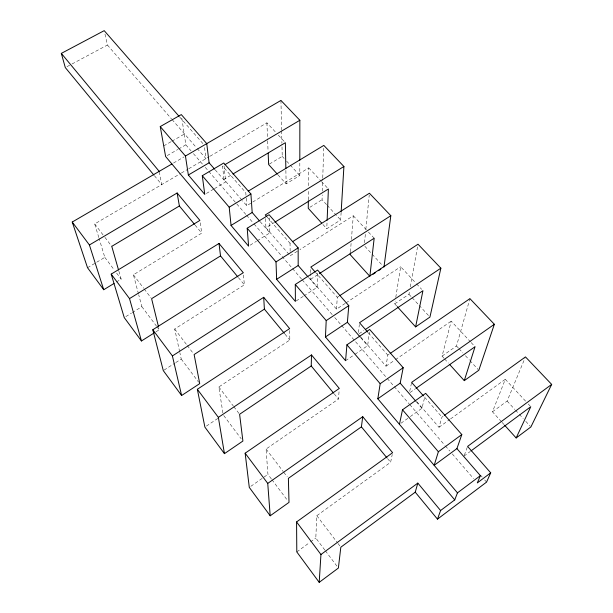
<?xml version="1.0" encoding="UTF-8"?>
<svg xmlns="http://www.w3.org/2000/svg" width="613" height="613" viewBox="0 0 613 613"><rect width="100%" height="100%" fill="white"/><g stroke="black" fill="none" stroke-linecap="round" stroke-linejoin="round"><path stroke-width="0.46" stroke-dasharray="3.06 2.3" d="M278.011 174.881L286.133 183.854L299.811 175.502L299.818 161.219M308.362 199.838L308.485 190.436M308.546 185.739L308.776 167.885L246.771 205.677L242.457 200.704M345.234 303.389L336.522 309.144L310.615 279.275L310.714 273.636M310.737 272.693L310.799 268.931M303.925 295.91L317.105 287.351L317.549 271.896M326.545 204.596L322.055 199.708L322.208 194.942M322.331 191.133L322.729 178.751M322.76 177.793L323.718 148.269M341.135 212.32L340.667 219.96L326.775 228.756L327.081 221.178M324.836 550.037L315.81 538.03L316.821 515.694L390.619 462.286L392.251 454.455M336.522 309.144L337.273 297.297L315.871 272.816M271.352 478.906L267.942 474.362L266.073 449.038L338.476 399.025L339.096 391.094M350.444 251.805L351.111 243.269M351.41 239.476L353.28 215.761L299.918 249.606M364.513 242.74L365.363 234.174M365.831 229.415L369.225 195.141M358.498 332.491L359.325 324.507M355.042 354.26L367.67 345.671L369.332 332.169M396.642 305.933L394.741 303.833L395.186 301.052M395.776 297.343L400.672 266.739L415.936 283.168M360.773 337.096L386.006 366.191L387.807 355.111L389.37 354.03M394.741 303.833L408.971 294.271L409.637 290.562M410.312 286.853L418.012 244.212M409.706 391.286L411.637 382.374M410.312 416.579L421.959 408.273L425.016 395.99M443.973 358.214L442.065 356.115L451.229 321.135L470.523 341.893M442.065 356.115L456.509 346L469.918 298.646M416.74 401.615L438.992 427.276L441.996 417.101L443.536 415.989M464.332 455.221L467.596 446.394M501.426 421.69L492.461 411.79L505.296 379.294L525.686 401.231M492.461 411.79L507.12 401.063L525.103 357.8M464.003 456.103L470.14 451.566M296.799 551.922L309.726 542.474M310.484 541.923L315.81 538.03M438.992 427.276L449.789 419.468M450.555 418.909L505.296 379.294M400.994 423.231L409.538 417.139M410.105 392.512L415.576 388.65M250.84 486.316L263.276 477.619M264.05 477.075L267.942 474.362M386.006 366.191L394.649 360.222M395.439 359.678L451.229 321.135M345.563 360.697L354.253 354.797M359.095 333.733L363.823 330.545M206.412 426.081L217.845 418.411M222.894 412.97L218.818 386.964L289.842 340.008L289.681 330.507M346.031 302.86L400.672 266.739M337.273 297.297L338.866 296.248M296.179 300.952L303.151 296.416M310.615 279.275L318.66 274.08M164.069 370.114L174.996 363.065M175.778 362.567L181.241 359.042L179.854 352.674M179.655 351.762L174.697 329.012L244.365 284.83L243.284 272.716M290.21 255.759L299.106 250.119M155.993 331.794L159.227 329.756L158.775 327.924M290.148 251.292L290.033 243.261L291.658 242.235M309.879 207.286L322.055 199.708M250.158 245.169L256.472 241.246M257.261 240.756L269.881 232.894L269.161 216.642M288.968 254.318L265.919 227.752L274.034 222.718M125.849 316.599L131.45 313.12M132.255 312.622L141.864 306.661L138.722 294.822M116.401 282.011L121.152 279.114L118.807 270.923M138.484 293.911L133.412 274.785L201.746 233.132L200.022 221.324M87.529 267.728L104.808 257.376L99.076 238.396M269.436 164.046L282.225 156.369L281.942 144.047M241.844 199.991L223.952 179.371L232.143 174.483M206.389 193.463L213.623 189.133M214.427 188.651L225.684 181.923L224.036 165.847M98.8 237.492L94.701 223.937L180.567 173.517M181.387 173.042L187.938 169.196M188.758 168.713L209.248 156.683M210.067 156.2L266.9 122.83L275.819 132.423M173.517 163.027L184.061 156.882M167.242 155.587L177.755 149.503M178.559 149.028L185.839 144.814L181.716 117.382M163.717 145.925L171.104 141.672M171.924 141.205L184.229 134.117M66.986 66.671L71.2 64.419M72.043 63.967L107.421 45.033L104.8 33.347M278.363 135.167L284.738 142.024M308.776 167.885L320.806 180.82M321.434 181.502L327.135 187.632M353.28 215.761L367.838 231.415M368.467 232.097L374.168 238.227M416.572 283.85L421.667 289.328M471.167 342.583L475.029 346.736M528.23 403.967L530.145 406.028M282.225 156.369L284.11 158.415M286.623 161.15L299.811 175.502M327.189 205.294L340.667 219.96M364.865 246.288L382.696 265.69M408.971 294.271L411.507 297.037M412.143 297.726L418.495 304.638M419.131 305.328L429.299 316.392M456.509 346L458.424 348.077M459.06 348.774L462.884 352.935M465.428 355.709L469.251 359.862M469.895 360.559L478.178 369.57M507.12 401.063L514.836 409.453M515.479 410.158L518.69 413.652M519.334 414.35L523.188 418.549M525.762 421.346L530.26 426.242M322.944 224.519L326.775 228.756M444.601 358.919L448.41 363.126M502.07 422.395L503.986 424.518M179.709 117.045L203.623 144.4M267.145 217.063L290.033 243.261M368.313 332.805L387.807 355.111M424.648 397.255L441.996 417.101M107.421 45.033L171.433 118.822M172.061 119.55L196.535 147.764M197.164 148.492L205.953 158.614L204.481 146.921M480.921 475.611L482.178 477.052M484.684 479.948L486.561 482.109M215.24 169.878L225.684 181.923M260.119 221.63L269.881 232.894M308.561 277.497L317.105 287.351M360.911 337.878L367.67 345.671M416.357 401.814L421.959 408.273M185.839 144.814L191.018 150.829M193.417 153.61L202.796 164.491M205.294 167.395L245.943 214.542M246.564 215.27L253.445 223.247M254.066 223.975L301.588 279.099M302.217 279.827L332.231 314.645M334.729 317.542L340.981 324.798M341.61 325.526L386.627 377.746M387.255 378.474L409.139 403.86M409.76 404.588L444.777 445.207M445.406 445.935L449.781 451.007M452.279 453.911L473.543 478.577M154.461 175.747L161.732 184.582L159.365 172.245M195.095 225.055L201.746 233.132M238.403 277.605L244.365 284.83M284.991 334.131L289.842 340.008M334.238 393.883L338.476 399.025M387.577 458.593L390.619 462.286M94.701 223.937L104.371 236.633M104.938 237.384L111.765 246.349M133.412 274.785L143.641 288.225M144.216 288.968L151.028 297.926M174.697 329.012L186.697 344.774M187.264 345.517L192.98 353.027M218.818 386.964L233.254 405.929M233.829 406.687L239.032 413.514M266.073 449.038L283.237 471.581M283.804 472.332L287.236 476.845M316.821 515.694L337.388 542.72M337.962 543.47L340.82 547.217M104.808 257.376L114.393 270.118M116.646 273.122L121.152 279.114M141.864 306.661L156.422 326.032M156.982 326.775L159.227 329.756M181.241 359.042L198.604 382.137M223.745 415.576L241.2 438.801M271.927 479.665L287.865 500.867M325.396 550.788L337.25 566.55M223.952 179.371L222.565 166.069L245.79 192.635L246.142 197.294M246.211 198.229L246.771 205.677M265.467 218.603L265.919 227.752M266.9 122.83L267.613 139.887M267.651 140.837L268.08 151.265M280.938 100.44L281.612 129.826M281.635 130.776L281.919 143.097M285.88 170.46L286.133 183.854"/><path stroke-width="0.92" d="M299.818 160.269L299.849 120.271L280.938 100.44L185.448 156.039L188.352 175.012L204.78 194.421L202.282 175.716L223.745 163.012L250.916 194.007L252.188 212.489L259.506 220.933M308.354 200.78L308.255 208.297L321.664 223.109M311.243 365.984L311.496 354.935L218.366 417.384L224.442 453.658L242.894 441.046L239.606 414.273L311.243 365.984L333.633 393.148M327.127 220.236L328.399 188.996L274.846 222.213M440.586 510.537L417.821 483.098L415.246 492.17L437.475 519.142L440.586 510.537L454.739 499.886L457.467 492.86L377.823 398.795L400.174 383.156L403.185 367.708L369.67 329.472L346.927 344.82L345.563 360.697L325.449 336.943L326.208 320.599L295.29 284.455L317.603 270.08L348.782 305.642L347.395 322.285L360.298 337.165M341.188 211.37L343.916 166.491L323.81 145.411L248.227 191.164M415.246 492.17L340.82 547.217L338.376 568.052L319.204 582.35L320.944 554.52L296.577 521.947L392.611 452.708L362.735 416.702L267.743 483.404L270.195 515.794L289.007 502.384L288.386 478.347L361.409 426.847L362.735 416.702M350.368 252.755L350.222 254.656L369.861 276.348L374.168 238.227L319.465 273.559M383.968 267.069L390.826 215.699L369.417 193.241L292.462 241.729M377.823 398.795L380.183 383.7L403.185 367.708M397.27 306.63L415.606 326.89L422.939 290.7L365.402 329.48M399.446 424.334L402.496 409.79L425.675 393.354L461.811 434.579L456.923 448.601L434.165 465.336L438.372 451.727L461.811 434.579M339.671 295.719L418.012 244.212L440.87 268.18L429.935 317.082L415.606 326.89M449.681 364.528L464.279 380.65L475.029 346.736L416.357 388.098M390.152 353.494L469.918 298.646L494.362 324.285L478.814 370.267L464.279 380.65M456.923 448.601L480.385 475.657L477.289 482.929L490.706 472.838L467.596 446.394L551.677 384.405L525.471 356.912L444.31 415.43M490.706 472.838L486.561 482.109L437.475 519.142M504.629 425.223L516.154 437.958L530.781 406.71L470.914 450.992M551.677 384.405L530.904 426.939L516.154 437.958M457.467 492.86L480.385 475.657M320.944 554.52L417.821 483.098M494.362 324.285L411.637 382.374L423.407 395.837M270.195 515.794L249.292 487.404L245.146 453.191L339.303 388.458L311.496 354.935M440.87 268.18L359.509 322.737L367.685 332.085M325.449 336.943L347.395 322.285M326.208 320.599L348.782 305.642M224.442 453.658L204.888 427.1L197.348 389.286L289.65 328.606L263.697 297.32L172.399 355.938L181.617 395.508L199.723 383.623L194.122 354.529L264.395 309.136L263.697 297.32M372.995 274.287L375.348 272.739M378.482 270.678L380.834 269.13M390.826 215.699L310.837 267.053L315.243 272.095M295.29 284.455L295.405 301.45L276.639 279.298L298.186 265.529L298.148 247.89L269.076 214.726L247.192 228.228L248.587 246.158L231.047 225.438L229.201 207.186L202.282 175.716M276.639 279.298L276.011 261.912L298.148 247.89M114.026 283.459L103.727 289.727L89.406 244.97L177.134 192.988L199.892 220.419L111.198 274.111L124.247 317.595L141.457 340.974L154.376 332.813M181.617 395.508L163.288 370.612L152.806 329.733L243.284 272.716L219.01 243.461L129.512 298.6L141.457 340.974M219.01 243.461L220.527 255.912L151.603 298.677L158.552 327.013M343.916 166.491L265.283 214.941L266.525 216.358M231.047 225.438L252.188 212.489M229.201 207.186L250.916 194.007M177.134 192.988L179.379 205.983L111.765 246.349L118.547 270.011M232.963 173.992L285.374 142.706L285.85 168.544M225.032 164.606L299.849 120.271M188.352 175.012L209.094 162.797L206.757 143.626L181.302 114.593L160.246 126.577L165.625 156.522L454.739 499.886M103.727 289.727L87.529 267.728L72.242 222.029L171.893 163.97M153.848 175.012L65.3 67.568L61.323 53.392L104.195 30.65L179.08 116.324M277.382 174.192L268.64 164.529L268.165 153.158M209.094 162.797L214.627 169.173M298.186 265.529L307.948 276.792M400.174 383.156L415.737 401.101M160.246 126.577L185.448 156.039M247.192 228.228L276.011 261.912M346.927 344.82L380.183 383.7M402.496 409.79L438.372 451.727M61.323 53.392L159.196 171.372M179.379 205.983L194.497 224.327M220.527 255.912L237.806 276.877M264.395 309.136L284.386 333.395M361.409 426.847L386.964 457.857M72.242 222.029L89.406 244.97M111.198 274.111L129.512 298.6M152.806 329.733L172.399 355.938M197.348 389.286L218.366 417.384M245.146 453.191L267.743 483.404M319.204 582.35L296.799 551.922L296.577 521.947"/></g></svg>
